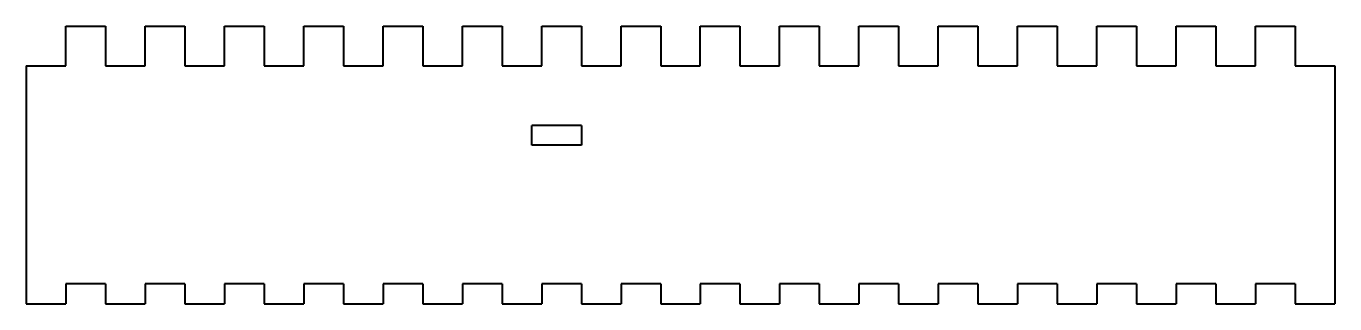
# Model space of a CAD drawing. Header units: inches. Extents: x -66 to 66, y -12 to 16.
import ezdxf

# ---------------------------------------------------------------- set-up
doc = ezdxf.new("R2010")
doc.units = ezdxf.units.IN
doc.header["$MEASUREMENT"] = 0
doc.layers.add('Visible', color=7, linetype='Continuous', lineweight=40)

msp = doc.modelspace()

# ---------------------------------------------------------------- linework, layer by layer
at = {"layer": 'Visible'}
for p, q in [((-62, 16), (-58, 16)), ((-62, 12), (-62, 16)), ((-58, 16), (-58, 12)), ((-54, 16), (-50, 16)), ((-54, 12), (-54, 16)), ((-50, 16), (-50, 12)), ((-46, 16), (-42, 16)), ((-46, 12), (-46, 16)), ((-42, 16), (-42, 12)), ((-38, 16), (-34, 16)), ((-38, 12), (-38, 16)), ((-34, 16), (-34, 12)), ((-30, 16), (-26, 16)), ((-30, 12), (-30, 16)), ((-26, 16), (-26, 12)), ((-22, 16), (-18, 16)), ((-22, 12), (-22, 16)), ((-18, 16), (-18, 12)), ((-14, 16), (-10, 16)), ((-14, 12), (-14, 16)), ((-10, 16), (-10, 12)), ((-6, 16), (-2, 16)), ((-6, 12), (-6, 16)), ((-2, 16), (-2, 12)), ((2, 16), (6, 16)), ((2, 12), (2, 16)), ((6, 16), (6, 12)), ((10, 16), (14, 16)), ((10, 12), (10, 16)), ((14, 16), (14, 12)), ((18, 16), (22, 16)), ((18, 12), (18, 16)), ((22, 16), (22, 12)), ((26, 16), (30, 16)), ((26, 12), (26, 16)), ((30, 16), (30, 12)), ((34, 16), (38, 16)), ((34, 12), (34, 16)), ((38, 16), (38, 12)), ((42, 16), (46, 16)), ((42, 12), (42, 16)), ((46, 16), (46, 12)), ((50, 16), (54, 16)), ((50, 12), (50, 16)), ((54, 16), (54, 12)), ((58, 16), (62, 16)), ((58, 12), (58, 16)), ((62, 16), (62, 12)), ((-66, 12), (-62, 12)), ((-66, 12), (-66, -12)), ((-58, 12), (-54, 12)), ((-50, 12), (-46, 12)), ((-42, 12), (-38, 12)), ((-34, 12), (-30, 12)), ((-26, 12), (-22, 12)), ((-18, 12), (-14, 12)), ((-10, 12), (-6, 12)), ((-2, 12), (2, 12)), ((6, 12), (10, 12)), ((14, 12), (18, 12)), ((22, 12), (26, 12)), ((30, 12), (34, 12)), ((38, 12), (42, 12)), ((46, 12), (50, 12)), ((54, 12), (58, 12)), ((62, 12), (66, 12)), ((66, 12), (66, -12)), ((-10, 6), (-15, 6)), ((-15, 4), (-15, 6)), ((-10, 6), (-10, 4)), ((-10, 4), (-15, 4)), ((-62, -10), (-62, -12)), ((-58, -10), (-62, -10)), ((-58, -10), (-58, -12)), ((-54, -10), (-54, -12)), ((-50, -10), (-54, -10)), ((-50, -10), (-50, -12)), ((-46, -10), (-46, -12)), ((-42, -10), (-46, -10)), ((-42, -10), (-42, -12)), ((-38, -10), (-38, -12)), ((-34, -10), (-38, -10)), ((-34, -10), (-34, -12)), ((-30, -10), (-30, -12)), ((-26, -10), (-30, -10)), ((-26, -10), (-26, -12)), ((-22, -10), (-22, -12)), ((-18, -10), (-22, -10)), ((-18, -10), (-18, -12)), ((-14, -10), (-14, -12)), ((-10, -10), (-14, -10)), ((-10, -10), (-10, -12)), ((-6, -10), (-6, -12)), ((-2, -10), (-6, -10)), ((-2, -10), (-2, -12)), ((2, -10), (2, -12)), ((6, -10), (2, -10)), ((6, -10), (6, -12)), ((10, -10), (10, -12)), ((14, -10), (10, -10)), ((14, -10), (14, -12)), ((18, -10), (18, -12)), ((22, -10), (18, -10)), ((22, -10), (22, -12)), ((26, -10), (26, -12)), ((30, -10), (26, -10)), ((30, -10), (30, -12)), ((34, -10), (34, -12)), ((38, -10), (34, -10)), ((38, -10), (38, -12)), ((42, -10), (42, -12)), ((46, -10), (42, -10)), ((46, -10), (46, -12)), ((50, -10), (50, -12)), ((54, -10), (50, -10)), ((54, -10), (54, -12)), ((58, -10), (58, -12)), ((62, -10), (58, -10)), ((62, -10), (62, -12)), ((-66, -12), (-62, -12)), ((-58, -12), (-54, -12)), ((-50, -12), (-46, -12)), ((-42, -12), (-38, -12)), ((-34, -12), (-30, -12)), ((-26, -12), (-22, -12)), ((-18, -12), (-14, -12)), ((-10, -12), (-6, -12)), ((-2, -12), (2, -12)), ((6, -12), (10, -12)), ((14, -12), (18, -12)), ((22, -12), (26, -12)), ((30, -12), (34, -12)), ((38, -12), (42, -12)), ((46, -12), (50, -12)), ((54, -12), (58, -12)), ((62, -12), (66, -12))]:
    msp.add_line(p, q, dxfattribs=at)

doc.saveas('drawing.dxf')
